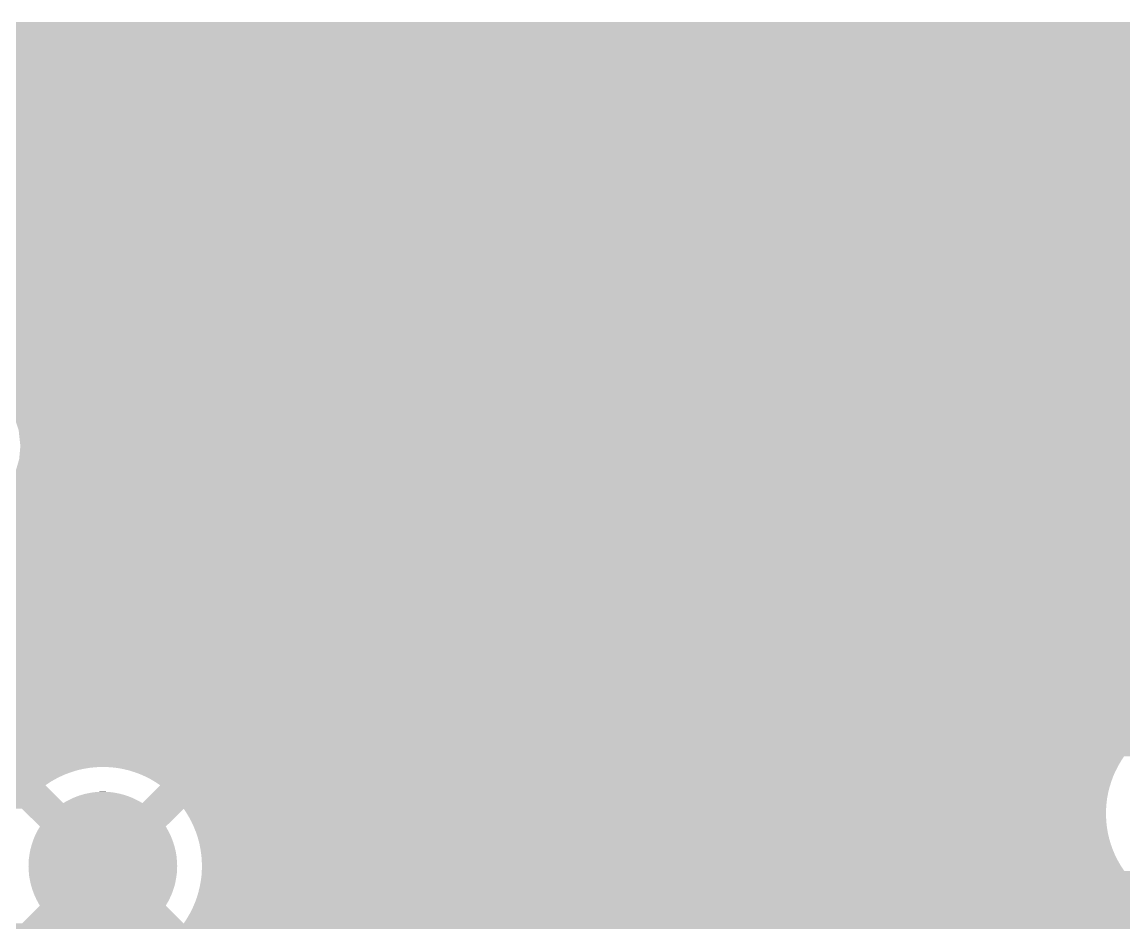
# Model space of a CAD drawing. Extents: x 295 to 953, y 10 to 290.
# Drawn here: x 757.5 to 772.16, y 205.49 to 217.55 of the extents above; entities that cross this region are included whole.
import ezdxf

# ---------------------------------------------------------------- set-up
doc = ezdxf.new("R2010")
doc.units = 0
doc.header["$LTSCALE"] = 5
doc.header["$MEASUREMENT"] = 0
doc.layers.add('GND1', color=7, linetype='CONTINUOUS')

msp = doc.modelspace()

# ---------------------------------------------------------------- linework, layer by layer
at = {"layer": 'GND1'}
for points in [[(611.149, 217.55), (611.144, 217.553), (840.653, 217.55), (840.652, 217.553)], [(611.291, 217.395), (611.149, 217.55), (840.717, 217.395), (840.653, 217.55)], [(611.353, 217.289), (611.291, 217.395), (840.761, 217.289), (840.717, 217.395)], [(611.398, 217.213), (611.353, 217.289), (840.808, 217.213), (840.761, 217.289)], [(611.436, 217.098), (611.398, 217.213), (840.878, 217.098), (840.808, 217.213)], [(659.678, 217.057), (659.471, 217.098), (840.903, 217.057), (840.878, 217.098)], [(659.705, 217.045), (659.678, 217.057), (840.91, 217.045), (840.903, 217.057)], [(659.872, 216.974), (659.705, 217.045), (840.97, 216.974), (840.91, 217.045)], [(660.044, 216.852), (659.872, 216.974), (841.074, 216.852), (840.97, 216.974)], [(660.066, 216.828), (660.044, 216.852), (841.094, 216.828), (841.074, 216.852)], [(660.186, 216.696), (660.066, 216.828), (841.248, 216.696), (841.094, 216.828)], [(660.218, 216.642), (660.186, 216.696), (841.311, 216.642), (841.248, 216.696)], [(660.293, 216.514), (660.218, 216.642), (841.517, 216.514), (841.311, 216.642)], [(660.3, 216.491), (660.293, 216.514), (841.554, 216.491), (841.517, 216.514)], [(660.337, 216.381), (660.3, 216.491), (841.817, 216.381), (841.554, 216.491)], [(660.359, 216.314), (660.337, 216.381), (842.09, 216.314), (841.817, 216.381)], [(660.359, 216.313), (660.359, 216.314), (842.095, 216.313), (842.09, 216.314)], [(660.361, 216.289), (660.359, 216.313), (842.379, 216.289), (842.095, 216.313)], [(660.381, 216.104), (660.361, 216.289), (849.683, 216.104), (849.683, 216.289)], [(660.366, 215.929), (660.381, 216.104), (849.683, 215.929), (849.683, 216.104)], [(660.307, 215.727), (660.366, 215.929), (849.683, 215.727), (849.683, 215.929)], [(660.207, 215.541), (660.307, 215.727), (849.683, 215.541), (849.683, 215.727)], [(660.07, 215.38), (660.207, 215.541), (849.683, 215.38), (849.683, 215.541)], [(660, 215.327), (660.07, 215.38), (849.683, 215.327), (849.683, 215.38)], [(718.879, 215.322), (718.802, 215.327), (849.683, 215.322), (849.683, 215.327)], [(718.955, 215.312), (718.879, 215.322), (849.683, 215.312), (849.683, 215.322)], [(719.031, 215.298), (718.955, 215.312), (849.683, 215.298), (849.683, 215.312)], [(719.105, 215.28), (719.031, 215.298), (849.683, 215.28), (849.683, 215.298)], [(719.179, 215.258), (719.105, 215.28), (849.683, 215.258), (849.683, 215.28)], [(719.251, 215.231), (719.179, 215.258), (849.683, 215.231), (849.683, 215.258)], [(719.321, 215.2), (719.251, 215.231), (849.683, 215.2), (849.683, 215.231)], [(719.389, 215.165), (719.321, 215.2), (849.683, 215.165), (849.683, 215.2)], [(719.455, 215.127), (719.389, 215.165), (849.683, 215.127), (849.683, 215.165)], [(719.282, 214.846), (719.519, 215.084), (849.683, 214.846), (849.683, 215.084)], [(719.519, 215.084), (719.455, 215.127), (849.683, 215.084), (849.683, 215.127)], [(657.58, 214.772), (657.572, 214.846), (849.683, 214.772), (849.683, 214.846)], [(719.858, 214.734), (719.831, 214.772), (849.683, 214.734), (849.683, 214.772)], [(719.898, 214.668), (719.858, 214.734), (849.683, 214.668), (849.683, 214.734)], [(719.934, 214.601), (719.898, 214.668), (849.683, 214.601), (849.683, 214.668)], [(719.967, 214.531), (719.934, 214.601), (849.683, 214.531), (849.683, 214.601)], [(719.995, 214.46), (719.967, 214.531), (849.683, 214.46), (849.683, 214.531)], [(720.002, 214.439), (719.995, 214.46), (849.683, 214.439), (849.683, 214.46)], [(720.009, 214.418), (720.002, 214.439), (842.117, 214.418), (842.402, 214.439)], [(720.019, 214.387), (720.009, 214.418), (841.983, 214.387), (842.117, 214.418)], [(720.028, 214.354), (720.019, 214.387), (841.839, 214.354), (841.983, 214.387)], [(720.039, 214.313), (720.028, 214.354), (841.739, 214.313), (841.839, 214.354)], [(720.053, 214.246), (720.039, 214.313), (841.574, 214.246), (841.739, 214.313)], [(720.055, 214.238), (720.053, 214.246), (841.56, 214.238), (841.574, 214.246)], [(720.066, 214.162), (720.055, 214.238), (841.434, 214.162), (841.56, 214.238)], [(720.071, 214.099), (720.066, 214.162), (841.33, 214.099), (841.434, 214.162)], [(720.073, 214.085), (720.071, 214.099), (841.313, 214.085), (841.33, 214.099)], [(720.071, 213.916), (720.074, 213.962), (841.111, 213.916), (841.166, 213.962)], [(720.075, 214.009), (720.073, 214.085), (841.221, 214.009), (841.313, 214.085)], [(720.074, 213.962), (720.075, 214.009), (841.166, 213.962), (841.221, 214.009)], [(720.046, 213.734), (720.06, 213.81), (840.952, 213.734), (841.018, 213.81)], [(720.06, 213.81), (720.069, 213.886), (841.018, 213.81), (841.085, 213.886)], [(720.069, 213.886), (720.071, 213.916), (841.085, 213.886), (841.111, 213.916)], [(720.028, 213.66), (720.038, 213.7), (840.897, 213.66), (840.923, 213.7)], [(720.038, 213.7), (720.046, 213.734), (840.923, 213.7), (840.952, 213.734)], [(719.954, 213.458), (719.979, 213.514), (840.771, 213.458), (840.806, 213.514)], [(719.979, 213.514), (720.005, 213.586), (840.806, 213.514), (840.851, 213.586)], [(720.005, 213.586), (720.028, 213.66), (840.851, 213.586), (840.897, 213.66)], [(719.874, 213.309), (719.913, 213.375), (840.708, 213.309), (840.736, 213.375)], [(719.913, 213.375), (719.948, 213.444), (840.736, 213.375), (840.765, 213.444)], [(719.948, 213.444), (719.954, 213.458), (840.765, 213.444), (840.771, 213.458)], [(693.391, 213.204), (693.369, 213.245), (840.663, 213.204), (840.68, 213.245)], [(719.831, 213.245), (719.874, 213.309), (840.68, 213.245), (840.708, 213.309)], [(693.395, 213.196), (693.391, 213.204), (840.659, 213.196), (840.663, 213.204)], [(693.407, 213.171), (693.395, 213.196), (840.653, 213.171), (840.659, 213.196)], [(719.519, 212.933), (719.282, 213.171), (840.593, 212.933), (840.653, 213.171)], [(719.507, 212.924), (719.519, 212.933), (840.591, 212.924), (840.593, 212.933)], [(719.48, 212.907), (719.498, 212.919), (840.588, 212.907), (840.589, 212.919)], [(719.498, 212.919), (719.507, 212.924), (840.589, 212.919), (840.591, 212.924)], [(756.582, 212.903), (756.563, 212.907), (824.107, 212.903), (824.317, 212.907)], [(756.77, 212.866), (756.582, 212.903), (823.948, 212.866), (824.107, 212.903)], [(756.795, 212.855), (756.77, 212.866), (823.901, 212.855), (823.948, 212.866)], [(756.964, 212.783), (756.795, 212.855), (823.748, 212.783), (823.901, 212.855)], [(756.989, 212.765), (756.964, 212.783), (823.711, 212.765), (823.748, 212.783)], [(757.135, 212.661), (756.989, 212.765), (823.574, 212.661), (823.711, 212.765)], [(757.157, 212.637), (757.135, 212.661), (823.543, 212.637), (823.574, 212.661)], [(757.278, 212.505), (757.157, 212.637), (823.431, 212.505), (823.543, 212.637)], [(757.295, 212.476), (757.278, 212.505), (823.406, 212.476), (823.431, 212.505)], [(757.384, 212.323), (757.295, 212.476), (823.324, 212.323), (823.406, 212.476)], [(757.395, 212.291), (757.384, 212.323), (823.306, 212.291), (823.324, 212.323)], [(757.45, 212.123), (757.395, 212.291), (823.258, 212.123), (823.306, 212.291)], [(757.454, 212.088), (757.45, 212.123), (823.248, 212.088), (823.258, 212.123)], [(757.473, 211.913), (757.454, 212.088), (823.232, 211.913), (823.248, 212.088)], [(757.457, 211.738), (757.473, 211.913), (823.251, 211.738), (823.232, 211.913)], [(757.398, 211.536), (757.447, 211.703), (823.31, 211.536), (823.254, 211.703)], [(757.447, 211.703), (757.457, 211.738), (823.254, 211.703), (823.251, 211.738)], [(757.298, 211.35), (757.381, 211.503), (823.41, 211.35), (823.32, 211.503)], [(757.381, 211.503), (757.398, 211.536), (823.32, 211.503), (823.31, 211.536)], [(757.162, 211.189), (757.274, 211.321), (823.547, 211.189), (823.427, 211.321)], [(757.274, 211.321), (757.298, 211.35), (823.427, 211.321), (823.41, 211.35)], [(757.13, 211.166), (757.162, 211.189), (823.569, 211.166), (823.547, 211.189)], [(756.803, 210.971), (756.956, 211.043), (823.909, 210.971), (823.741, 211.043)], [(756.956, 211.043), (756.994, 211.061), (823.741, 211.043), (823.716, 211.061)], [(756.994, 211.061), (757.13, 211.166), (823.716, 211.061), (823.569, 211.166)], [(742.214, 210.805), (742.186, 210.92), (834.496, 210.805), (834.458, 210.92)], [(756.387, 210.92), (756.598, 210.923), (824.142, 210.92), (824.123, 210.923)], [(756.598, 210.923), (756.756, 210.96), (824.123, 210.923), (823.935, 210.96)], [(756.756, 210.96), (756.803, 210.971), (823.935, 210.96), (823.909, 210.971)], [(742.215, 210.801), (742.214, 210.805), (834.498, 210.801), (834.496, 210.805)], [(742.228, 210.623), (742.215, 210.801), (834.603, 210.623), (834.498, 210.801)], [(742.237, 210.516), (742.228, 210.623), (834.7, 210.516), (834.603, 210.623)], [(742.222, 210.345), (742.233, 210.467), (834.917, 210.345), (834.745, 210.467)], [(742.233, 210.467), (742.237, 210.516), (834.745, 210.467), (834.7, 210.516)], [(742.215, 210.262), (742.222, 210.345), (835.111, 210.262), (834.917, 210.345)], [(742.141, 209.932), (742.211, 210.209), (849.683, 209.932), (849.683, 210.209)], [(742.211, 210.209), (742.212, 210.221), (849.683, 210.209), (849.683, 210.221)], [(742.212, 210.221), (742.215, 210.262), (835.318, 210.221), (835.111, 210.262)], [(742.029, 209.669), (742.141, 209.932), (849.683, 209.669), (849.683, 209.932)], [(741.877, 209.427), (742.029, 209.669), (849.683, 209.427), (849.683, 209.669)], [(741.689, 209.212), (741.877, 209.427), (849.683, 209.212), (849.683, 209.427)], [(741.485, 209.041), (741.689, 209.212), (849.683, 209.041), (849.683, 209.212)], [(741.341, 208.95), (741.384, 208.976), (806.986, 208.95), (807.058, 208.976)], [(741.384, 208.976), (741.42, 208.998), (807.058, 208.976), (807.131, 208.998)], [(741.42, 208.998), (741.448, 209.015), (807.131, 208.998), (807.206, 209.015)], [(741.448, 209.015), (741.47, 209.028), (807.206, 209.015), (807.282, 209.028)], [(741.47, 209.028), (741.471, 209.028), (807.282, 209.028), (807.286, 209.028)], [(741.471, 209.028), (741.48, 209.036), (807.286, 209.028), (807.358, 209.036)], [(741.48, 209.036), (741.485, 209.041), (807.358, 209.036), (807.435, 209.041)], [(741.041, 208.806), (741.144, 208.848), (806.715, 208.806), (806.779, 208.848)], [(741.144, 208.848), (741.226, 208.881), (806.779, 208.848), (806.837, 208.881)], [(741.226, 208.881), (741.234, 208.886), (806.837, 208.881), (806.846, 208.886)], [(741.234, 208.886), (741.291, 208.92), (806.846, 208.886), (806.915, 208.92)], [(741.291, 208.92), (741.341, 208.95), (806.915, 208.92), (806.986, 208.95)], [(608.533, 208.56), (608.533, 208.689), (806.94, 208.56), (806.811, 208.689)], [(740.398, 208.689), (740.683, 208.709), (806.811, 208.689), (806.79, 208.709)], [(740.683, 208.709), (740.961, 208.774), (806.79, 208.709), (806.726, 208.774)], [(740.961, 208.774), (741.019, 208.798), (806.726, 208.774), (806.702, 208.798)], [(741.019, 208.798), (741.041, 208.806), (806.702, 208.798), (806.715, 208.806)], [(608.533, 208.54), (608.533, 208.56), (823.905, 208.54), (823.96, 208.56)], [(608.533, 208.515), (608.533, 208.54), (823.847, 208.515), (823.905, 208.54)], [(608.533, 208.486), (608.533, 208.515), (823.792, 208.486), (823.847, 208.515)], [(608.533, 208.485), (608.533, 208.486), (823.791, 208.485), (823.792, 208.486)], [(608.533, 208.422), (608.533, 208.485), (806.348, 208.422), (806.39, 208.485)], [(608.533, 208.355), (608.533, 208.422), (806.309, 208.355), (806.348, 208.422)], [(608.533, 208.342), (608.533, 208.355), (806.302, 208.342), (806.309, 208.355)], [(608.533, 208.338), (608.533, 208.342), (773.132, 208.338), (773.208, 208.342)], [(608.533, 208.33), (608.533, 208.338), (773.055, 208.33), (773.132, 208.338)], [(608.533, 208.317), (608.533, 208.33), (772.98, 208.317), (773.055, 208.33)], [(608.533, 208.299), (608.533, 208.317), (772.905, 208.299), (772.98, 208.317)], [(608.533, 208.278), (608.533, 208.299), (772.831, 208.278), (772.905, 208.299)], [(608.533, 208.252), (608.533, 208.278), (772.759, 208.252), (772.831, 208.278)], [(608.533, 208.222), (608.533, 208.252), (772.688, 208.222), (772.759, 208.252)], [(608.533, 208.188), (608.533, 208.222), (772.62, 208.188), (772.688, 208.222)], [(608.533, 208.15), (608.533, 208.188), (772.553, 208.15), (772.62, 208.188)], [(608.533, 208.108), (608.533, 208.15), (772.488, 208.108), (772.553, 208.15)], [(608.533, 208.099), (608.533, 208.108), (772.476, 208.099), (772.488, 208.108)], [(608.533, 207.903), (608.533, 208.099), (772.671, 207.903), (772.476, 208.099)], [(659.427, 207.903), (659.364, 207.903), (772.672, 207.903), (772.671, 207.903)], [(659.489, 207.897), (659.427, 207.903), (772.677, 207.897), (772.672, 207.903)], [(659.551, 207.888), (659.489, 207.897), (772.687, 207.888), (772.677, 207.897)], [(659.613, 207.873), (659.551, 207.888), (772.701, 207.873), (772.687, 207.888)], [(659.651, 207.861), (659.613, 207.873), (772.713, 207.861), (772.701, 207.873)], [(659.672, 207.855), (659.651, 207.861), (806.154, 207.855), (806.155, 207.861)], [(659.698, 207.845), (659.672, 207.855), (806.153, 207.845), (806.154, 207.855)], [(659.731, 207.832), (659.698, 207.845), (806.152, 207.832), (806.153, 207.845)], [(659.788, 207.805), (659.731, 207.832), (806.15, 207.805), (806.152, 207.832)], [(659.821, 207.787), (659.788, 207.805), (806.149, 207.787), (806.15, 207.805)], [(659.798, 207.644), (659.811, 207.657), (772.075, 207.644), (772.082, 207.657)], [(659.811, 207.657), (659.878, 207.723), (772.082, 207.657), (772.121, 207.723)], [(659.842, 207.775), (659.821, 207.787), (772.155, 207.775), (772.164, 207.787)], [(659.895, 207.74), (659.842, 207.775), (772.132, 207.74), (772.155, 207.775)], [(659.878, 207.723), (659.895, 207.74), (772.121, 207.723), (772.132, 207.74)], [(608.533, 207.579), (608.533, 207.581), (758.163, 207.579), (758.169, 207.581)], [(608.533, 207.553), (608.533, 207.579), (758.091, 207.553), (758.163, 207.579)], [(608.533, 207.535), (608.533, 207.553), (758.046, 207.535), (758.091, 207.553)], [(659.736, 207.581), (659.755, 207.601), (758.169, 207.581), (758.236, 207.601)], [(659.755, 207.601), (659.773, 207.618), (758.236, 207.601), (758.311, 207.618)], [(659.773, 207.618), (659.786, 207.631), (758.311, 207.618), (758.387, 207.631)], [(659.786, 207.631), (659.794, 207.639), (758.387, 207.631), (758.463, 207.639)], [(659.794, 207.639), (659.798, 207.644), (758.463, 207.639), (758.54, 207.644)], [(660.108, 207.523), (660.1, 207.535), (758.02, 207.523), (758.046, 207.535)], [(660.124, 207.499), (660.108, 207.523), (757.97, 207.499), (758.02, 207.523)], [(758.617, 207.643), (758.54, 207.644), (772.075, 207.643), (772.075, 207.644)], [(758.693, 207.638), (758.617, 207.643), (772.073, 207.638), (772.075, 207.643)], [(758.77, 207.629), (758.693, 207.638), (772.068, 207.629), (772.073, 207.638)], [(758.845, 207.615), (758.77, 207.629), (772.061, 207.615), (772.068, 207.629)], [(758.92, 207.597), (758.845, 207.615), (772.052, 207.597), (772.061, 207.615)], [(758.947, 207.588), (758.92, 207.597), (772.047, 207.588), (772.052, 207.597)], [(758.993, 207.574), (758.947, 207.588), (772.041, 207.574), (772.047, 207.588)], [(759.065, 207.548), (758.993, 207.574), (772.029, 207.548), (772.041, 207.574)], [(759.132, 207.518), (759.065, 207.548), (772.017, 207.518), (772.029, 207.548)], [(759.135, 207.517), (759.132, 207.518), (772.016, 207.517), (772.017, 207.518)], [(759.204, 207.482), (759.135, 207.517), (772.003, 207.482), (772.016, 207.517)], [(660.13, 207.489), (660.124, 207.499), (757.951, 207.489), (757.97, 207.499)], [(660.152, 207.451), (660.13, 207.489), (757.884, 207.451), (757.951, 207.489)], [(660.156, 207.445), (660.152, 207.451), (757.874, 207.445), (757.884, 207.451)], [(660.174, 207.409), (660.156, 207.445), (757.82, 207.409), (757.874, 207.445)], [(660.178, 207.401), (660.174, 207.409), (757.807, 207.401), (757.82, 207.409)], [(660.184, 207.389), (660.178, 207.401), (757.819, 207.389), (757.807, 207.401)], [(660.208, 207.331), (660.184, 207.389), (757.877, 207.331), (757.819, 207.389)], [(759.265, 207.446), (759.204, 207.482), (771.99, 207.446), (772.003, 207.482)], [(759.231, 207.298), (759.306, 207.373), (771.949, 207.298), (771.967, 207.373)], [(759.27, 207.443), (759.265, 207.446), (771.989, 207.443), (771.99, 207.446)], [(759.334, 207.4), (759.27, 207.443), (771.976, 207.4), (771.989, 207.443)], [(759.306, 207.373), (759.334, 207.4), (771.967, 207.373), (771.976, 207.4)], [(660.228, 207.271), (660.208, 207.331), (757.937, 207.271), (757.877, 207.331)], [(660.244, 207.21), (660.228, 207.271), (757.997, 207.21), (757.937, 207.271)], [(660.252, 207.163), (660.244, 207.21), (758.045, 207.163), (757.997, 207.21)], [(758.103, 207.196), (758.142, 207.216), (759.039, 207.196), (758.998, 207.216)], [(758.142, 207.216), (758.163, 207.226), (758.998, 207.216), (758.979, 207.226)], [(758.163, 207.226), (758.203, 207.243), (758.979, 207.226), (758.937, 207.243)], [(758.203, 207.243), (758.225, 207.251), (758.937, 207.243), (758.918, 207.251)], [(758.225, 207.251), (758.265, 207.266), (758.918, 207.251), (758.874, 207.266)], [(758.265, 207.266), (758.288, 207.272), (758.874, 207.266), (758.855, 207.272)], [(758.288, 207.272), (758.329, 207.284), (758.855, 207.272), (758.81, 207.284)], [(758.329, 207.284), (758.353, 207.289), (758.81, 207.284), (758.79, 207.289)], [(758.353, 207.289), (758.394, 207.298), (758.79, 207.289), (758.744, 207.298)], [(758.394, 207.298), (758.419, 207.302), (758.744, 207.298), (758.725, 207.302)], [(758.419, 207.302), (758.46, 207.308), (758.725, 207.302), (758.677, 207.308)], [(758.46, 207.308), (758.488, 207.31), (758.677, 207.308), (758.659, 207.31)], [(758.488, 207.31), (758.526, 207.313), (758.659, 207.31), (758.606, 207.313)], [(758.526, 207.313), (758.593, 207.314), (758.606, 207.313), (758.593, 207.314)], [(759.096, 207.163), (759.156, 207.223), (771.928, 207.163), (771.935, 207.223)], [(759.156, 207.223), (759.231, 207.298), (771.935, 207.223), (771.949, 207.298)], [(660.255, 207.149), (660.252, 207.163), (771.926, 207.149), (771.928, 207.163)], [(660.255, 207.146), (660.255, 207.149), (771.926, 207.146), (771.926, 207.149)], [(660.261, 207.088), (660.255, 207.146), (771.922, 207.088), (771.926, 207.146)], [(757.733, 206.851), (757.495, 207.088), (759.408, 206.851), (759.646, 207.088)], [(758.045, 207.163), (758.083, 207.186), (759.096, 207.163), (759.057, 207.186)], [(758.083, 207.186), (758.103, 207.196), (759.057, 207.186), (759.039, 207.196)], [(759.659, 207.07), (759.646, 207.088), (771.921, 207.07), (771.922, 207.088)], [(759.672, 207.05), (759.659, 207.07), (771.921, 207.05), (771.921, 207.07)], [(759.707, 206.993), (759.672, 207.05), (771.921, 206.993), (771.921, 207.05)], [(759.712, 206.985), (759.707, 206.993), (771.921, 206.985), (771.921, 206.993)], [(759.749, 206.917), (759.712, 206.985), (771.925, 206.917), (771.921, 206.985)], [(759.749, 206.916), (759.749, 206.917), (771.925, 206.916), (771.925, 206.917)], [(759.781, 206.848), (759.749, 206.916), (771.932, 206.848), (771.925, 206.916)], [(757.67, 206.734), (757.69, 206.774), (759.471, 206.734), (759.452, 206.774)], [(757.69, 206.774), (757.699, 206.793), (759.452, 206.774), (759.441, 206.793)], [(757.699, 206.793), (757.722, 206.832), (759.441, 206.793), (759.42, 206.832)], [(757.722, 206.832), (757.733, 206.851), (759.42, 206.832), (759.408, 206.851)], [(759.784, 206.84), (759.781, 206.848), (771.933, 206.84), (771.932, 206.848)], [(759.81, 206.776), (759.784, 206.84), (771.944, 206.776), (771.933, 206.84)], [(759.814, 206.764), (759.81, 206.776), (771.946, 206.764), (771.944, 206.776)], [(757.623, 206.609), (757.637, 206.651), (759.517, 206.609), (759.504, 206.651)], [(757.637, 206.651), (757.644, 206.672), (759.504, 206.651), (759.496, 206.672)], [(757.644, 206.672), (757.661, 206.713), (759.496, 206.672), (759.48, 206.713)], [(757.661, 206.713), (757.67, 206.734), (759.48, 206.713), (759.471, 206.734)], [(759.834, 206.704), (759.814, 206.764), (771.96, 206.704), (771.946, 206.764)], [(759.838, 206.69), (759.834, 206.704), (771.963, 206.69), (771.96, 206.704)], [(759.854, 206.629), (759.838, 206.69), (771.981, 206.629), (771.963, 206.69)], [(759.857, 206.616), (759.854, 206.629), (771.985, 206.616), (771.981, 206.629)], [(757.591, 206.458), (757.594, 206.48), (759.551, 206.458), (759.547, 206.48)], [(757.594, 206.48), (757.602, 206.523), (759.547, 206.48), (759.54, 206.523)], [(757.602, 206.523), (757.606, 206.545), (759.54, 206.523), (759.534, 206.545)], [(757.606, 206.545), (757.618, 206.588), (759.534, 206.545), (759.524, 206.588)], [(757.618, 206.588), (757.623, 206.609), (759.524, 206.588), (759.517, 206.609)], [(759.869, 206.554), (759.857, 206.616), (772.007, 206.554), (771.985, 206.616)], [(759.871, 206.544), (759.869, 206.554), (772.011, 206.544), (772.007, 206.554)], [(759.88, 206.478), (759.871, 206.544), (772.038, 206.478), (772.011, 206.544)], [(759.881, 206.473), (759.88, 206.478), (772.041, 206.473), (772.038, 206.478)], [(757.581, 206.325), (757.582, 206.347), (759.56, 206.325), (759.559, 206.347)], [(757.582, 206.347), (757.584, 206.392), (759.559, 206.347), (759.557, 206.392)], [(757.584, 206.392), (757.585, 206.414), (759.557, 206.392), (759.555, 206.414)], [(757.585, 206.414), (757.591, 206.458), (759.555, 206.414), (759.551, 206.458)], [(759.887, 206.404), (759.881, 206.473), (772.075, 206.404), (772.041, 206.473)], [(759.887, 206.402), (759.887, 206.404), (772.076, 206.402), (772.075, 206.404)], [(759.889, 206.337), (759.887, 206.402), (772.113, 206.337), (772.076, 206.402)], [(759.889, 206.325), (759.889, 206.337), (772.121, 206.325), (772.113, 206.337)], [(757.582, 206.303), (757.581, 206.325), (759.559, 206.303), (759.56, 206.325)], [(757.584, 206.259), (757.582, 206.303), (759.557, 206.259), (759.559, 206.303)], [(757.586, 206.236), (757.584, 206.259), (759.556, 206.236), (759.557, 206.259)], [(757.59, 206.192), (757.586, 206.236), (759.55, 206.192), (759.556, 206.236)], [(757.594, 206.171), (757.59, 206.192), (759.547, 206.171), (759.55, 206.192)], [(759.874, 206.126), (759.882, 206.186), (772.654, 206.126), (772.713, 206.186)], [(759.882, 206.186), (759.884, 206.202), (783.266, 206.186), (783.262, 206.202)], [(759.884, 206.206), (759.887, 206.26), (783.262, 206.206), (783.252, 206.26)], [(759.884, 206.202), (759.884, 206.206), (783.262, 206.202), (783.262, 206.206)], [(759.887, 206.26), (759.888, 206.273), (772.164, 206.26), (772.155, 206.273)], [(759.888, 206.273), (759.889, 206.279), (772.155, 206.273), (772.151, 206.279)], [(759.889, 206.279), (759.889, 206.325), (772.151, 206.279), (772.121, 206.325)], [(757.602, 206.127), (757.594, 206.171), (759.539, 206.127), (759.547, 206.171)], [(757.607, 206.105), (757.602, 206.127), (759.535, 206.105), (759.539, 206.127)], [(757.617, 206.062), (757.607, 206.105), (759.524, 206.062), (759.535, 206.105)], [(757.624, 206.041), (757.617, 206.062), (759.518, 206.041), (759.524, 206.062)], [(757.637, 205.999), (757.624, 206.041), (759.504, 205.999), (759.518, 206.041)], [(759.842, 205.976), (759.86, 206.051), (772.504, 205.976), (772.578, 206.051)], [(759.86, 206.051), (759.874, 206.126), (772.578, 206.051), (772.654, 206.126)], [(757.645, 205.978), (757.637, 205.999), (759.497, 205.978), (759.504, 205.999)], [(757.661, 205.937), (757.645, 205.978), (759.48, 205.937), (759.497, 205.978)], [(757.67, 205.917), (757.661, 205.937), (759.471, 205.917), (759.48, 205.937)], [(757.689, 205.877), (757.67, 205.917), (759.452, 205.877), (759.471, 205.917)], [(759.807, 205.867), (759.82, 205.903), (772.606, 205.867), (772.545, 205.903)], [(759.82, 205.903), (759.821, 205.906), (772.545, 205.903), (772.54, 205.906)], [(759.821, 205.906), (759.834, 205.948), (772.54, 205.906), (772.476, 205.948)], [(759.834, 205.948), (759.842, 205.976), (772.476, 205.948), (772.504, 205.976)], [(757.495, 205.562), (757.733, 205.799), (759.646, 205.562), (759.408, 205.799)], [(757.7, 205.857), (757.689, 205.877), (759.442, 205.857), (759.452, 205.877)], [(757.721, 205.818), (757.7, 205.857), (759.419, 205.818), (759.442, 205.857)], [(757.733, 205.799), (757.721, 205.818), (759.408, 205.799), (759.419, 205.818)], [(759.749, 205.734), (759.758, 205.752), (772.965, 205.734), (772.89, 205.752)], [(759.758, 205.752), (759.762, 205.76), (772.89, 205.752), (772.862, 205.76)], [(759.762, 205.76), (759.768, 205.774), (772.862, 205.76), (772.817, 205.774)], [(759.768, 205.774), (759.78, 205.801), (772.817, 205.774), (772.745, 205.801)], [(759.78, 205.801), (759.793, 205.831), (772.745, 205.801), (772.677, 205.831)], [(759.793, 205.831), (759.794, 205.832), (772.677, 205.831), (772.674, 205.832)], [(759.794, 205.832), (759.807, 205.867), (772.674, 205.832), (772.606, 205.867)], [(759.646, 205.562), (759.689, 205.626), (783.964, 205.562), (784.028, 205.626)], [(759.689, 205.627), (759.727, 205.692), (829.112, 205.627), (829.052, 205.692)], [(759.689, 205.626), (759.689, 205.627), (784.028, 205.626), (784.029, 205.627)], [(759.727, 205.692), (759.732, 205.702), (829.052, 205.692), (829.044, 205.702)], [(759.732, 205.702), (759.734, 205.705), (783.479, 205.702), (783.477, 205.705)], [(759.734, 205.706), (759.737, 205.711), (773.193, 205.706), (773.116, 205.711)], [(759.734, 205.705), (759.734, 205.706), (773.27, 205.705), (773.193, 205.706)], [(759.737, 205.711), (759.742, 205.72), (773.116, 205.711), (773.04, 205.72)], [(759.742, 205.72), (759.749, 205.734), (773.04, 205.72), (772.965, 205.734)], [(674.394, 205.491), (674.364, 205.562), (783.893, 205.491), (783.964, 205.562)], [(674.394, 205.487), (674.394, 205.491), (783.889, 205.487), (783.893, 205.491)]]:
    msp.add_solid(points, dxfattribs=at)

doc.saveas('drawing.dxf')
